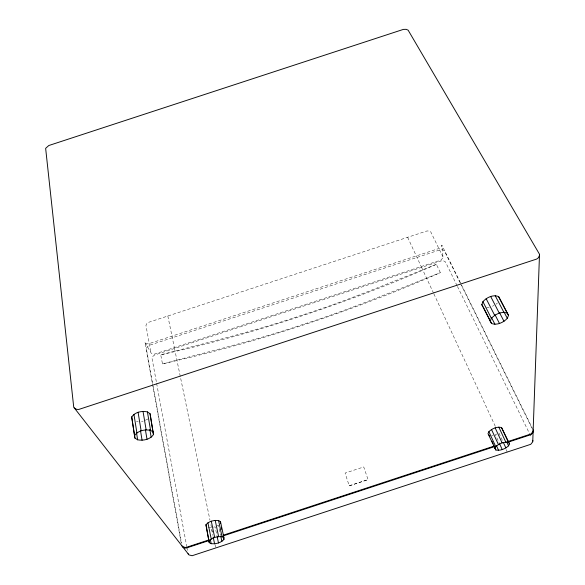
<?xml version="1.0" encoding="UTF-8"?>
<svg xmlns="http://www.w3.org/2000/svg" width="585" height="585" viewBox="0 0 585 585"><rect width="100%" height="100%" fill="white"/><g stroke="black" fill="none" stroke-linecap="round" stroke-linejoin="round"><path stroke-width="0.44" stroke-dasharray="2.92 2.19" d="M496.102 304.185L497.396 302.993M145.292 420.286L148.02 418.918M492.49 306.226L493.974 305.502M217.13 525.922L218.476 525.293L220.633 535.458M496.811 434.011L495.371 434.67L499.195 442.962M436.381 264.332C347.702 303.301 255.257 333.655 160.736 354.832L162.484 363.892C257.744 342.415 350.927 311.82 440.366 272.647L436.381 264.332C391.416 282.102 346.766 301.004 300.588 315.608C254.709 331.227 207.514 342.488 160.736 354.832M349.223 485.821L368.06 479.627L363.738 466.947L345.091 473.082L349.23 485.85L368.06 479.627M162.484 363.892C209.627 351.402 257.195 340.002 303.447 324.265C349.991 309.531 395.029 290.526 440.366 272.647M213.562 527.187L215.112 526.858L216.984 535.802M491.744 435.401L493.199 435.108M141.497 421.419L143.12 421.12M486.515 307.717L489.214 307.257M207.887 527.524L211.243 527.677L212.816 535.312M136.444 421.573L138.192 421.77M181.182 542.851L144.978 342.605L146.309 343.702L148.371 343.878L439.891 248.179L441.441 246.819L441.858 245.152L461.258 284.39M144.978 342.605L151.332 353.325L154.352 354.152L441.097 260.011L443.035 257.554L441.858 245.152M461.66 285.209L533.184 429.902M460.11 282.701L444.373 250.841L442.648 249.868L440.373 249.758L148.919 345.435L147.149 346.876L146.338 348.682L152.999 385.464M460.512 283.52L532.35 428.937M443.035 257.005L430.772 231.96L429.141 231.053L426.97 230.958L148.4 322.386L146.711 323.746L145.936 325.443L151.003 352.879M457.06 285.648L445.441 261.919L443.737 260.947L441.499 260.83L154.52 355.044L152.787 356.47L151.998 358.261L156.466 382.473M457.463 286.467L531.604 437.88M498.961 433.032L502.976 441.668M407.635 237.305L421.2 266.541M421.58 267.367L433.485 293.041M433.873 293.867L495.327 426.377M506.084 449.565L507.239 452.051M167.829 316.01L174.345 347.585M174.513 348.484L209.986 520.24M210.907 524.708L212.384 531.867M214.973 544.394L215.711 547.969M156.626 383.372L186.754 546.58M186.915 547.472L187.58 551.063M153.16 386.363L181.591 543.37"/><path stroke-width="0.88" d="M205.949 524.708L209.225 542.639L211.185 543.684C215.704 544.13 220.772 542.997 223.894 539.502L223.953 537.798L220.486 521.652L218.578 520.548C214.088 520.021 208.984 521.147 205.949 524.708L209.225 542.639M220.443 523.392L220.486 521.652M181.672 545.542L189.028 554.931L192.121 555.728L530.734 444.322L532.738 441.843L533.184 429.902M209.203 539.831L185.781 547.538L182.637 546.734L73.732 407.211L45.645 148.341L48.804 145.519L403.358 29.396L406.092 29.33L408.133 30.164L539.509 254.248L533.089 432.096L531.048 434.604L507.656 442.304M539.589 255.133L538.463 257.692L536.737 259.038L78.836 409.42L76.635 409.361L74.2 407.964M481.835 304.69L482.917 301.67C486.691 297.443 492.958 294.365 498.566 296.529L508.511 315.344L507.312 318.342C503.422 322.489 497.213 325.538 491.546 323.527L481.835 304.69L482.713 306.167M490.23 321.348L491.363 318.35C495.261 314.13 501.557 311.023 507.261 313.121L508.511 315.344M533.118 431.43L531.07 433.946L507.648 441.653M488.892 431.635L488 433.66L495.868 450.026C500.446 450.998 505.184 448.878 508.555 445.85L509.528 443.847L501.506 427.489C496.957 426.414 492.19 428.556 488.892 431.635L495.751 446.677L494.83 448.68M131.713 417.039C134.967 411.979 141.841 410.707 147.398 411.891L150.045 413.683L153.46 434.611C150.067 439.591 143.259 440.856 137.65 439.81L134.923 438.092L131.713 417.039L134.923 438.092M134.638 435.554C138.009 430.487 144.926 429.222 150.572 430.319L153.248 432.074M209.233 540.935C212.355 537.388 217.481 536.262 222.029 536.73L223.953 537.798M495.751 446.677C499.137 443.613 503.919 441.463 508.526 442.472L509.528 443.847M223.09 535.268L493.762 446.216M208.713 540.65L186.184 548.057L184.472 547.948L182.491 546.712M223.441 535.802L494.654 446.574M188.077 553.754L188.487 554.39M498.566 296.529L507.261 313.121M504.029 312.039L507.312 318.342M495.21 295.666L503.875 312.302M499.531 312.661L504.007 321.326M490.654 296.441L499.261 313.107M495.049 314.832L499.488 323.505M486.142 298.65L494.669 315.322M491.729 317.991L494.932 324.309M482.917 301.67L491.363 318.35M483.159 306.898L491.546 323.527M501.506 427.489L508.526 442.472M506.72 441.916L508.555 445.85M498.8 427.101L505.806 442.121M503.341 442.457L505.893 447.956M495.137 427.84L502.105 442.882M499.575 443.796L502.252 449.602M491.502 429.5L498.42 444.549M496.307 445.375L498.588 450.362M489.045 435.035L489.762 436.615M491.919 441.346L492.994 443.715M493.711 445.295L495.868 450.026M221.349 527.633L221.715 529.33M223.17 536.109L223.894 539.502M218.578 520.548L222.029 536.73M220.808 536.306L221.89 541.388M215.214 520.379L218.629 536.591M217.167 536.701L218.483 542.96M211.302 521.198L214.673 537.439M213.167 537.008L214.571 543.801M207.909 522.785L211.229 539.034M210.315 539.428L211.185 543.684M153.46 434.611L150.045 413.683M147.398 411.891L150.572 430.319M149.826 429.405L151.171 437.266M143.018 411.365L146.133 429.836M145.394 429.712L147.01 439.32M138.075 412.264L141.117 430.772M140.495 430.618L142.075 440.256M133.936 414.348L136.905 432.871M136.524 432.783L137.65 439.81M532.803 440.337L532.855 441.09"/></g></svg>
